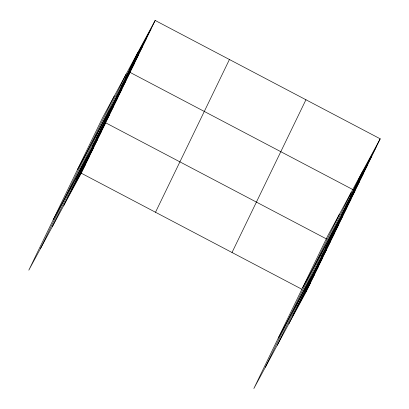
<?xml version="1.0" encoding="UTF-8"?>
<svg xmlns="http://www.w3.org/2000/svg" width="409" height="409" viewBox="0 0 409 409"><rect width="100%" height="100%" fill="white"/><g stroke="black" fill="none" stroke-linecap="round" stroke-linejoin="round"><path stroke-width="0.61" d="M40.358 248.82L114.28 96.074M52.26 226.806L126.182 74.06M63.814 205.441L137.736 52.695M155.169 20.45L102.725 117.439L28.804 270.185L81.248 173.196L155.169 20.45L380.196 138.815L306.275 291.561L253.831 388.55L327.752 235.804L380.196 138.815M155.507 212.256L229.429 59.51M232.015 252.501L305.937 99.755M265.385 367.185L339.306 214.439M277.287 345.17L351.208 192.424M288.841 323.8L362.763 171.054M133.544 61.35L150.977 29.105M129.356 70.005L146.79 37.761M125.169 78.661L142.603 46.416M120.977 87.316L138.411 55.072M116.79 95.972L134.224 63.727M77.592 169.377L130.036 72.383L355.063 190.747L302.619 287.737M108.533 113.027L125.967 80.783M104.469 121.427L121.902 89.188M100.404 129.827L117.838 97.587M96.34 138.232L113.774 105.987M92.276 146.632L109.704 114.387M53.196 219.781L105.64 122.792L326.817 239.127M84.142 163.431L101.575 131.192M80.077 171.836L97.511 139.592M76.013 180.236L93.446 147.992M71.943 188.636L89.377 156.396M67.879 197.036L85.312 164.796M358.575 179.709L376.009 147.47M354.383 188.365L371.817 156.126M350.196 197.02L367.63 164.781M346.009 205.676L363.443 173.436M341.817 214.331L359.25 182.092M333.565 231.392L350.999 199.147M329.496 239.792L346.929 207.547M325.431 248.191L342.865 215.952M321.367 256.591L338.8 224.352M317.302 264.996L334.736 232.752M278.227 338.146L330.666 241.152L329.02 240.282M309.168 281.796L326.602 249.556M305.104 290.196L322.537 257.956M301.039 298.601L318.473 266.356M296.975 307.001L314.409 274.756M292.905 315.4L310.339 283.156M81.248 173.196L301.873 289.245M304.623 290.692L306.275 291.561"/></g></svg>
